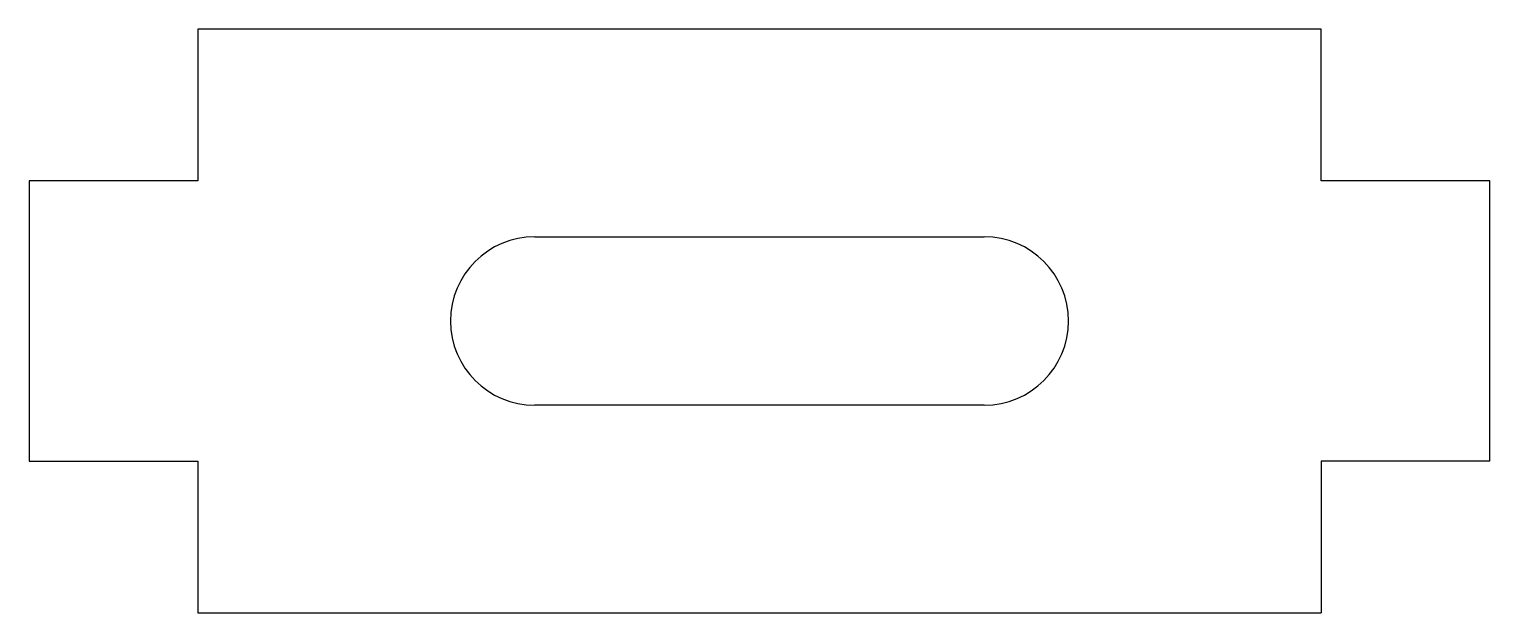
# Model space of a CAD drawing. Header units: millimetres. Extents: x -23 to 3, y -5.2 to 5.2.
import ezdxf

# ---------------------------------------------------------------- set-up
doc = ezdxf.new("R2010")
doc.units = ezdxf.units.MM
doc.layers.add('Shape2DView002', color=7, linetype='CONTINUOUS')

msp = doc.modelspace()

# ---------------------------------------------------------------- linework, layer by layer
at = {"layer": 'Shape2DView002'}
for p, q in [((-20, 5.2), (-20, 2.5)), ((0, 5.2), (-20, 5.2)), ((0, 2.5), (0, 5.2)), ((-23, 2.5), (-23, -2.5)), ((-20, 2.5), (-23, 2.5)), ((3, 2.5), (0, 2.5)), ((3, -2.5), (3, 2.5)), ((-14, 1.5), (-6, 1.5)), ((-6, -1.5), (-14, -1.5)), ((-23, -2.5), (-20, -2.5)), ((-20, -2.5), (-20, -5.2)), ((3, -2.5), (0, -2.5)), ((0, -2.5), (0, -5.2)), ((-20, -5.2), (0, -5.2))]:
    msp.add_line(p, q, dxfattribs=at)
for centre, start, end in [((-14, 0), 90, -90), ((-6, 0), -90, 90)]:
    msp.add_arc(centre, 1.5, start, end, dxfattribs=at)

doc.saveas('drawing.dxf')
